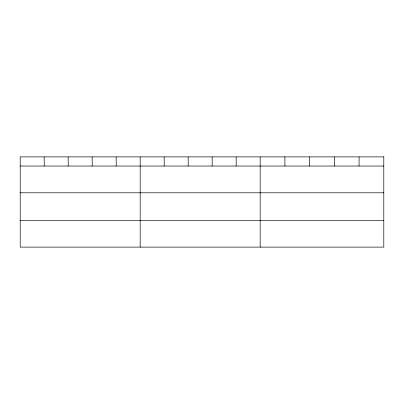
<?xml version="1.0" encoding="UTF-8"?>
<svg xmlns="http://www.w3.org/2000/svg" width="404" height="404" viewBox="0 0 404 404"><rect width="100%" height="100%" fill="white"/><g stroke="black" fill="none" stroke-linecap="round" stroke-linejoin="round"><path stroke-width="0.61" d="M20.2 166.034L383.8 166.034M20.2 192.789L383.8 192.789M20.2 220.352L383.8 220.352M359.075 156.893L359.075 166.034M334.35 156.893L334.35 166.034M309.626 156.893L309.626 166.034M284.901 156.893L284.901 166.034M260.176 156.893L260.176 247.107M236.178 156.893L236.178 166.034M212.181 156.893L212.181 166.034M188.183 156.893L188.183 166.034M164.186 156.893L164.186 166.034M140.188 156.893L140.188 247.107M116.19 156.893L116.19 166.034M92.193 156.893L92.193 166.034M68.195 156.893L68.195 166.034M44.198 156.893L44.198 166.034M383.8 156.893L20.2 156.893L20.2 247.107L383.8 247.107L383.8 156.893"/></g></svg>
